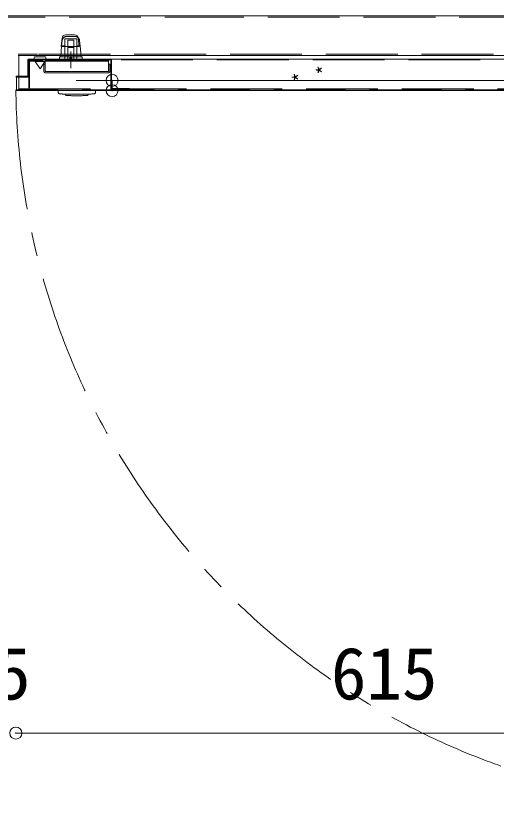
# Model space of a CAD drawing. Units: millimetres at full size, sheet at 1:20; details may follow other scales. Extents: x -4100 to 3700, y -3386 to 2063.
# Drawn here: x -2620 to -2219, y -2681 to -2020 of the extents above; entities that cross this region are included whole.
import ezdxf
from ezdxf.enums import TextEntityAlignment as Align

# ---------------------------------------------------------------- set-up
doc = ezdxf.new("R2010")
doc.units = ezdxf.units.MM
doc.header["$LTSCALE"] = 20
doc.header["$PDMODE"] = 32
doc.header["$PDSIZE"] = 10
for name, pattern in [('CHAIN1', [8, 5, -1, 1, -1]), ('DASHED3', [4, 3, -1]), ('DOUBLE_CHAIN1', [8.8, 5, -1, 0.6, -0.6, 0.6, -1])]:
    doc.linetypes.add(name, pattern=pattern)
doc.layers.add('0-2', color=7, linetype='Continuous', lineweight=9)
doc.styles.add('ＭＳ ゴシック', font='')
doc.styles.get('ＭＳ ゴシック').set_extended_font_data('MS Gothic')

msp = doc.modelspace()

# ---------------------------------------------------------------- linework, layer by layer
at = {"layer": '0-2'}
for p, q in [((-3455.58, -2020.38), (-2435.58, -2020.38)), ((-2435.58, -2020.38), (-2189.58, -2020.38)), ((-2570.94, -2036.21), (-2578.43, -2036.21)), ((-2567.18, -2045.88), (-2567.95, -2038.96)), ((-2000.08, -2053.38), (-2618.08, -2053.38)), ((-2617.58, -2053.38), (-2617.58, -2082.38)), ((-2610.08, -2070.88), (-2610.08, -2057.18)), ((-2609.48, -2070.88), (-2609.48, -2056.58)), ((-2072.08, -2056.58), (-2609.48, -2056.58)), ((-2619.48, -2070.88), (-2610.08, -2070.88)), ((-2005.68, -2082.88), (-2619.48, -2082.88)), ((-2000.58, -2082.38), (-2617.58, -2082.38)), ((-2620.08, -2619.49), (-2005.08, -2619.49))]:
    msp.add_line(p, q, dxfattribs=at)
at = {"layer": '0-2', "color": 5, "linetype": 'DASHED3'}
for p, q in [((-2435.58, -2021.38), (-3455.58, -2021.38)), ((-2189.58, -2021.38), (-2435.58, -2021.38)), ((-2618.08, -2052.38), (-2602.08, -2052.38)), ((-2601.08, -2052.38), (-2024.08, -2052.38)), ((-2617.58, -2081.38), (-2000.58, -2081.38))]:
    msp.add_line(p, q, dxfattribs=at)
at = {"layer": '0-2', "linetype": 'DOUBLE_CHAIN1'}
for p, q in [((-2581.79, -2045.58), (-2581.41, -2041.23)), ((-2579.08, -2039.58), (-2579.08, -2045.58)), ((-2579.08, -2039.58), (-2569.08, -2039.58)), ((-2577.42, -2037.58), (-2570.75, -2037.58)), ((-2576.58, -2040.58), (-2576.58, -2040.7)), ((-2571.58, -2040.58), (-2576.58, -2040.58)), ((-2576.58, -2040.7), (-2576.58, -2045.22)), ((-2571.58, -2040.58), (-2571.58, -2040.7)), ((-2571.58, -2040.7), (-2571.58, -2045.22)), ((-2569.08, -2039.58), (-2569.08, -2045.58)), ((-2566.76, -2041.23), (-2566.38, -2045.58)), ((-2582.58, -2054.58), (-2581.79, -2045.58)), ((-2581.79, -2045.58), (-2579.08, -2045.58)), ((-2579.08, -2045.58), (-2579.08, -2056.58)), ((-2576.58, -2045.22), (-2576.58, -2045.95)), ((-2576.58, -2045.95), (-2576.58, -2046.92)), ((-2576.58, -2046.92), (-2576.58, -2056.58)), ((-2576.58, -2046.92), (-2571.58, -2046.92)), ((-2571.58, -2045.22), (-2571.58, -2045.95)), ((-2571.58, -2045.95), (-2571.58, -2046.92)), ((-2571.58, -2046.92), (-2571.58, -2056.58)), ((-2569.08, -2045.58), (-2569.08, -2056.58)), ((-2569.08, -2045.58), (-2566.38, -2045.58)), ((-2566.38, -2045.58), (-2565.58, -2054.58)), ((-2604.38, -2054.58), (-2595.38, -2054.58)), ((-2583.58, -2054.58), (-2583.58, -2056.58)), ((-2583.58, -2054.58), (-2564.58, -2054.58)), ((-2574.83, -2056.58), (-2574.83, -2054.58)), ((-2573.33, -2056.58), (-2573.33, -2054.58)), ((-2564.58, -2054.58), (-2564.58, -2056.58)), ((-2594.88, -2056.58), (-2604.88, -2056.58)), ((-2604.88, -2056.58), (-2594.88, -2056.58)), ((-2603.88, -2058.58), (-2595.88, -2058.58)), ((-2599.88, -2064.58), (-2603.88, -2058.58)), ((-2602.38, -2058.58), (-2602.38, -2056.58)), ((-2595.88, -2058.58), (-2599.88, -2064.58)), ((-2597.38, -2058.58), (-2597.38, -2056.58)), ((-2584.58, -2084.45), (-2584.58, -2082.88)), ((-2559.53, -2085.88), (-2578.63, -2085.88)), ((-2578.48, -2086.39), (-2578.48, -2085.88)), ((-2559.68, -2085.88), (-2559.68, -2086.39))]:
    msp.add_line(p, q, dxfattribs=at)
at = {"layer": '0-2', "linetype": 'CHAIN1'}
msp.add_line((-2574.08, -2050.18), (-2574.08, -2064.18), dxfattribs=at)
at = {"layer": '0-2', "linetype": 'DASHED3'}
for p, q in [((-2072.08, -2057.18), (-2609.48, -2057.18)), ((-2609.28, -2058.18), (-2609.28, -2080.58)), ((-2598.08, -2057.58), (-2608.68, -2057.58)), ((-2608.68, -2058.18), (-2608.68, -2080.58)), ((-2598.08, -2058.18), (-2608.68, -2058.18)), ((-2599.08, -2056.58), (-2599.08, -2057.18)), ((-2598.08, -2057.18), (-2598.08, -2057.58)), ((-2540.68, -2056.58), (-2597.48, -2056.58)), ((-2540.68, -2057.18), (-2597.48, -2057.18)), ((-2597.48, -2057.18), (-2597.48, -2057.58)), ((-2596.58, -2066.88), (-2596.58, -2060.88)), ((-2596.58, -2060.88), (-2595.58, -2060.88)), ((-2542.58, -2057.38), (-2595.58, -2057.38)), ((-2595.58, -2066.88), (-2595.58, -2057.38)), ((-2542.58, -2058.38), (-2595.58, -2058.38)), ((-2592.28, -2056.58), (-2592.28, -2057.38)), ((-2576.08, -2057.78), (-2572.08, -2057.78)), ((-2575.88, -2056.58), (-2575.88, -2057.18)), ((-2542.58, -2066.88), (-2542.58, -2057.38)), ((-2541.58, -2060.88), (-2542.58, -2060.88)), ((-2541.58, -2066.88), (-2541.58, -2060.88)), ((-2540.68, -2081.18), (-2540.68, -2057.18)), ((-2540.08, -2081.18), (-2540.08, -2057.18)), ((-2595.58, -2066.88), (-2542.58, -2066.88)), ((-2595.58, -2067.88), (-2542.58, -2067.88)), ((-2609.28, -2080.58), (-2608.68, -2080.58)), ((-2525.08, -2081.78), (-2540.08, -2081.78)), ((-2024.58, -2082.28), (-2619.48, -2082.28))]:
    msp.add_line(p, q, dxfattribs=at)
at = {"layer": '0-2', "color": 6}
for p, q in [((-2023.18, -2074.38), (-2569.65, -2074.38)), ((-2539.65, -2074.38), (-2539.65, -2082.88)), ((-2014.93, -2082.88), (-2569.65, -2082.88))]:
    msp.add_line(p, q, dxfattribs=at)
at = {"layer": '0-2'}
for points in [[(-2567.18, -2045.88), (-2582.18, -2045.88), (-2581.42, -2038.96)], [(-2619.48, -2082.88), (-2619.48, -2071.48), (-2610.08, -2071.48)]]:
    msp.add_lwpolyline(points, dxfattribs=at)
at = {"layer": '0-2', "linetype": 'DOUBLE_CHAIN1'}
for points in [[(-2604.88, -2056.58), (-2604.88, -2055.08), (-2604.38, -2054.58)], [(-2594.88, -2056.58), (-2594.88, -2055.08), (-2595.38, -2054.58)], [(-2594.88, -2056.58), (-2594.88, -2055.08), (-2595.38, -2054.58)], [(-2553.58, -2084.45), (-2553.58, -2082.88), (-2584.58, -2082.88)]]:
    msp.add_lwpolyline(points, dxfattribs=at)
at = {"layer": '0-2', "linetype": 'DASHED3'}
msp.add_lwpolyline([(-2525.08, -2081.78), (-2525.08, -2081.18), (-2540.08, -2081.18)], dxfattribs=at)
at = {"layer": '0-2'}
for centre, radius, start, end in [((-2578.43, -2039.21), 3, 90, 175.1023), ((-2570.94, -2039.21), 3, 4.8977, 90), ((-2609.48, -2057.18), 0.6, 90, 180), ((-2619.48, -2071.48), 0.6, 90, 180), ((-2610.08, -2070.88), 0.6, 270, 0), ((-2619.48, -2082.28), 0.6, 180, 270)]:
    msp.add_arc(centre, radius, start, end, dxfattribs=at)
at = {"layer": '0-2', "linetype": 'DOUBLE_CHAIN1'}
for centre, radius, start, end in [((-2577.42, -2041.58), 4, 90, 174.95755), ((-2570.75, -2041.58), 4, 5.04245, 90), ((-2583.58, -2084.45), 1, 180, 264.01083), ((-2569.08, -1946.21), 140, 264.01083, 266.08857), ((-2577.98, -2086.39), 0.5, 180, 266.80127), ((-2569.08, -1927.13), 160, 266.80127, 270), ((-2569.08, -1927.13), 160, 270, 273.19873), ((-2560.18, -2086.39), 0.5, 273.19873, 0), ((-2569.08, -1946.21), 140, 273.91143, 275.98641), ((-2554.58, -2084.45), 1, 275.98641, 0)]:
    msp.add_arc(centre, radius, start, end, dxfattribs=at)
at = {"layer": '0-2', "linetype": 'DASHED3'}
for centre, radius, start, end in [((-2608.68, -2058.18), 0.6, 90, 180), ((-2597.48, -2057.18), 0.6, 90, 180), ((-2598.08, -2057.58), 0.6, 270, 0), ((-2576.68, -2057.78), 0.6, 0, 90), ((-2571.48, -2057.78), 0.6, 90, 180), ((-2540.68, -2057.18), 0.6, 0, 90), ((-2595.58, -2066.88), 1, 180, 270), ((-2542.58, -2066.88), 1, 270, 0), ((-2540.08, -2081.18), 0.6, 180, 270)]:
    msp.add_arc(centre, radius, start, end, dxfattribs=at)
at = {"layer": '0-2', "color": 2, "linetype": 'CHAIN1'}
msp.add_arc((-2013.18, -2074.38), 606.95, 180.74578, 270, dxfattribs=at)
at = {"layer": '0-2'}
for p in [(-2539.65, -2074.38), (-2539.65, -2082.88), (-2620.08, -2619.49)]:
    msp.add_point(p, dxfattribs=at)

# ---------------------------------------------------------------- texts
at = {"layer": '0-2', "style": 'ＭＳ ゴシック'}
for p in [(-2352.75, -2069.71), (-2372.64, -2075.75)]:
    msp.add_text('*', height=12.21, rotation=90, dxfattribs=at).set_placement(p, align=Align.BOTTOM_LEFT)
for s, p in [('5', (-2637.29, -2604.49)), ('615', (-2356.85, -2604.49))]:
    msp.add_text(s, height=43.62, dxfattribs=at).set_placement(p, align=Align.BOTTOM_LEFT)

doc.saveas('drawing.dxf')
